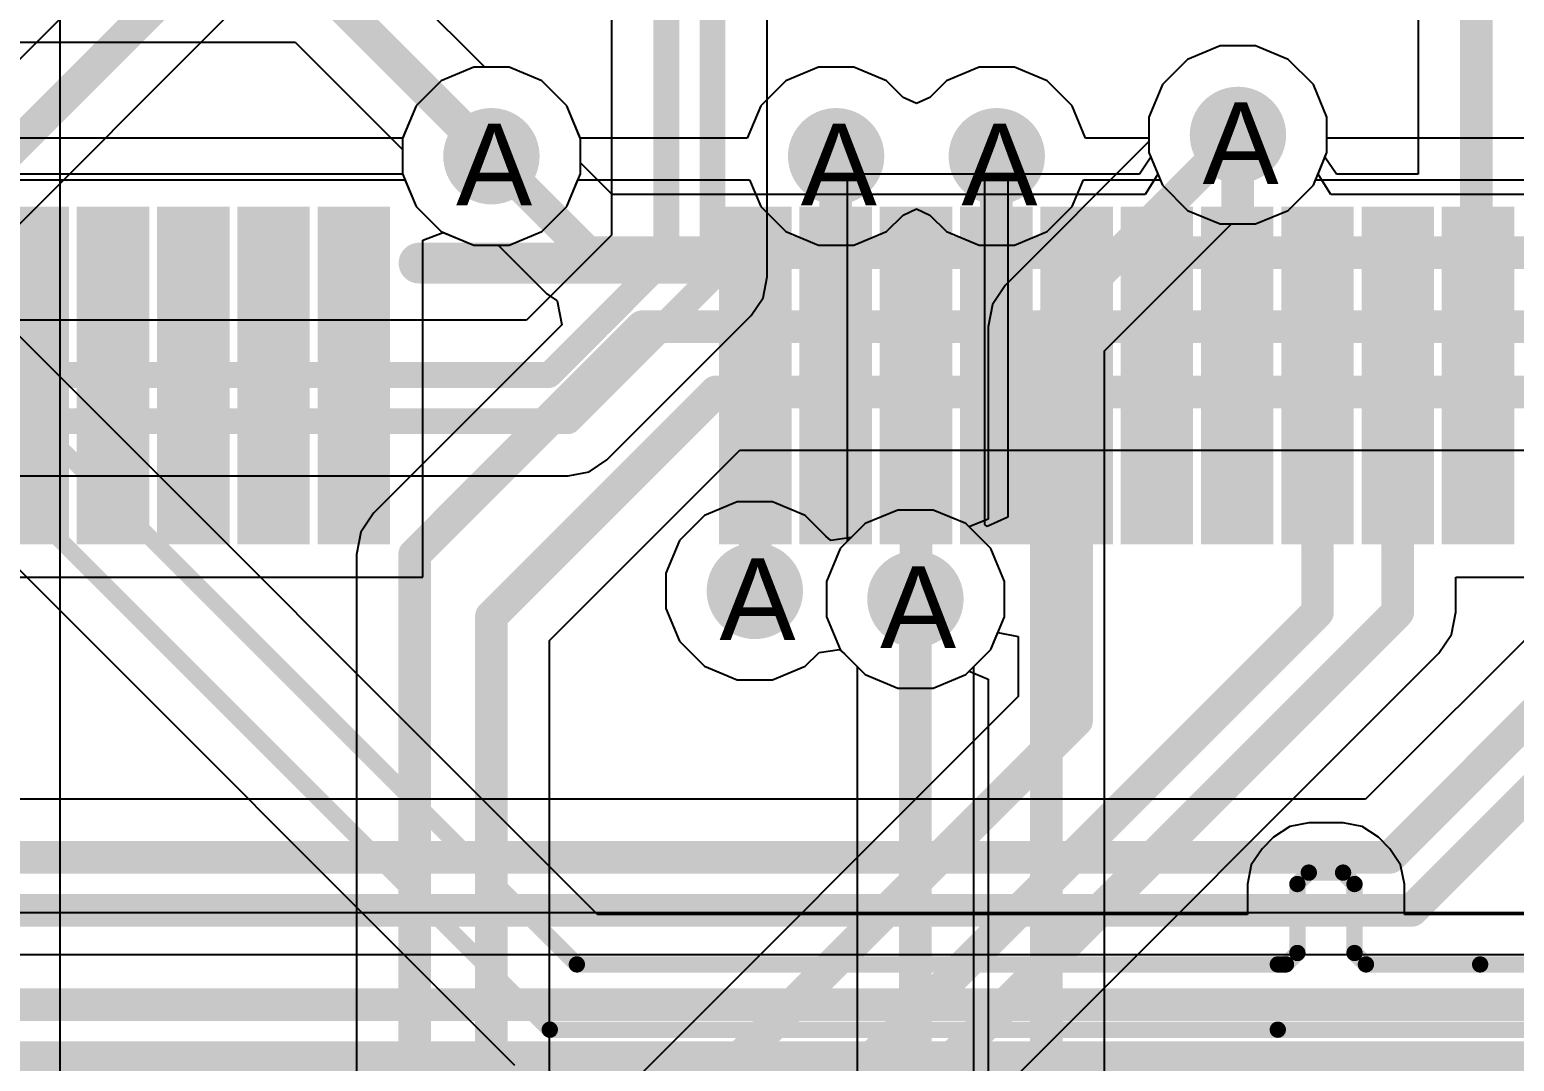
# Model space of a CAD drawing. Header units: inches. Extents: x 0 to 208, y 0 to 213.
# Drawn here: x 2.8648 to 3.2287, y 2.9589 to 3.2118 of the extents above; entities that cross this region are included whole.
import ezdxf

# ---------------------------------------------------------------- set-up
doc = ezdxf.new("R2010")
doc.units = ezdxf.units.IN
doc.header["$MEASUREMENT"] = 0
for name, color, linetype in [('Bottom Layer', 5, 'Continuous'), ('Drill Drawing', 1, 'Continuous'), ('L2_GND1', 16, 'Continuous'), ('L3_SIG1', 76, 'Continuous'), ('L4_PWR', 90, 'Continuous'), ('L5_GND2', 156, 'Continuous'), ('L6_SIG2', 130, 'Continuous'), ('L7_GND3', 216, 'Continuous'), ('Top Layer', 1, 'Continuous'), ('Top Overlay', 2, 'Continuous'), ('Top Paste', 8, 'Continuous'), ('Top Solder', 216, 'Continuous'), ('Via Holes', 16, 'Continuous')]:
    doc.layers.add(name, color=color, linetype=linetype)
doc.styles.add('Arial', font='', dxfattribs={"height": 0.2})
doc.styles.get('Arial').set_extended_font_data('Arial')

# ---------------------------------------------------------------- blocks, each defined once
blk = doc.blocks.new('AS0B826_S78B_7H_8')
at = {"layer": 'Top Layer'}
for points in [[(-0.05609, 1.03862), (-0.04231, 1.03862), (-0.04231, 0.95988), (-0.05609, 0.95988)], [(-0.03641, 1.03862), (-0.02263, 1.03862), (-0.02263, 0.95988), (-0.03641, 0.95988)], [(-0.01672, 1.03862), (-0.00294, 1.03862), (-0.00294, 0.95988), (-0.01672, 0.95988)], [(0.00296, 1.03862), (0.01674, 1.03862), (0.01674, 0.95988), (0.00296, 0.95988)], [(0.02264, 1.03862), (0.03642, 1.03862), (0.03642, 0.95988), (0.02264, 0.95988)], [(0.12107, 1.03862), (0.13485, 1.03862), (0.13485, 0.95988), (0.12107, 0.95988)], [(0.14075, 1.03862), (0.15453, 1.03862), (0.15453, 0.95988), (0.14075, 0.95988)], [(0.16044, 1.03862), (0.17422, 1.03862), (0.17422, 0.95988), (0.16044, 0.95988)], [(0.18013, 1.03862), (0.19391, 1.03862), (0.19391, 0.95988), (0.18013, 0.95988)], [(0.19981, 1.03862), (0.21359, 1.03862), (0.21359, 0.95988), (0.19981, 0.95988)], [(0.2195, 1.03862), (0.23328, 1.03862), (0.23328, 0.95988), (0.2195, 0.95988)], [(0.23918, 1.03862), (0.25296, 1.03862), (0.25296, 0.95988), (0.23918, 0.95988)], [(0.25887, 1.03862), (0.27265, 1.03862), (0.27265, 0.95988), (0.25887, 0.95988)], [(0.27855, 1.03862), (0.29233, 1.03862), (0.29233, 0.95988), (0.27855, 0.95988)], [(0.29823, 1.03862), (0.31201, 1.03862), (0.31201, 0.95988), (0.29823, 0.95988)]]:
    blk.add_hatch(color=1, dxfattribs=at).paths.add_polyline_path(points)
at = {"layer": 'Top Paste'}
for points in [[(-0.05609, 1.03862), (-0.04231, 1.03862), (-0.04231, 0.95988), (-0.05609, 0.95988)], [(-0.03641, 1.03862), (-0.02263, 1.03862), (-0.02263, 0.95988), (-0.03641, 0.95988)], [(-0.01672, 1.03862), (-0.00294, 1.03862), (-0.00294, 0.95988), (-0.01672, 0.95988)], [(0.00296, 1.03862), (0.01674, 1.03862), (0.01674, 0.95988), (0.00296, 0.95988)], [(0.02264, 1.03862), (0.03642, 1.03862), (0.03642, 0.95988), (0.02264, 0.95988)], [(0.12107, 1.03862), (0.13485, 1.03862), (0.13485, 0.95988), (0.12107, 0.95988)], [(0.14075, 1.03862), (0.15453, 1.03862), (0.15453, 0.95988), (0.14075, 0.95988)], [(0.16044, 1.03862), (0.17422, 1.03862), (0.17422, 0.95988), (0.16044, 0.95988)], [(0.18013, 1.03862), (0.19391, 1.03862), (0.19391, 0.95988), (0.18013, 0.95988)], [(0.19981, 1.03862), (0.21359, 1.03862), (0.21359, 0.95988), (0.19981, 0.95988)], [(0.2195, 1.03862), (0.23328, 1.03862), (0.23328, 0.95988), (0.2195, 0.95988)], [(0.23918, 1.03862), (0.25296, 1.03862), (0.25296, 0.95988), (0.23918, 0.95988)], [(0.25887, 1.03862), (0.27265, 1.03862), (0.27265, 0.95988), (0.25887, 0.95988)], [(0.27855, 1.03862), (0.29233, 1.03862), (0.29233, 0.95988), (0.27855, 0.95988)], [(0.29823, 1.03862), (0.31201, 1.03862), (0.31201, 0.95988), (0.29823, 0.95988)]]:
    blk.add_hatch(color=8, dxfattribs=at).paths.add_polyline_path(points)
at = {"layer": 'Top Solder'}
for points in [[(-0.05809, 1.04062), (-0.04031, 1.04062), (-0.04031, 0.95788), (-0.05809, 0.95788)], [(-0.03841, 1.04062), (-0.02063, 1.04062), (-0.02063, 0.95788), (-0.03841, 0.95788)], [(-0.01872, 1.04062), (-0.00094, 1.04062), (-0.00094, 0.95788), (-0.01872, 0.95788)], [(0.00096, 1.04062), (0.01874, 1.04062), (0.01874, 0.95788), (0.00096, 0.95788)], [(0.02064, 1.04062), (0.03842, 1.04062), (0.03842, 0.95788), (0.02064, 0.95788)], [(0.11907, 1.04062), (0.13685, 1.04062), (0.13685, 0.95788), (0.11907, 0.95788)], [(0.13875, 1.04062), (0.15653, 1.04062), (0.15653, 0.95788), (0.13875, 0.95788)], [(0.15844, 1.04062), (0.17622, 1.04062), (0.17622, 0.95788), (0.15844, 0.95788)], [(0.17813, 1.04062), (0.19591, 1.04062), (0.19591, 0.95788), (0.17813, 0.95788)], [(0.19781, 1.04062), (0.21559, 1.04062), (0.21559, 0.95788), (0.19781, 0.95788)], [(0.2175, 1.04062), (0.23528, 1.04062), (0.23528, 0.95788), (0.2175, 0.95788)], [(0.23718, 1.04062), (0.25496, 1.04062), (0.25496, 0.95788), (0.23718, 0.95788)], [(0.25687, 1.04062), (0.27465, 1.04062), (0.27465, 0.95788), (0.25687, 0.95788)], [(0.27655, 1.04062), (0.29433, 1.04062), (0.29433, 0.95788), (0.27655, 0.95788)], [(0.29623, 1.04062), (0.31401, 1.04062), (0.31401, 0.95788), (0.29623, 0.95788)]]:
    blk.add_hatch(color=216, dxfattribs=at).paths.add_polyline_path(points)
at = {"layer": 'Top Overlay'}
blk.add_lwpolyline([(0.04552, 1.02682, 0.01, 0.01, 0), (0.11196, 1.02682, 0.01, 0.01, 0)], format="xyseb", dxfattribs=at)
for points in [[(0.04302, 1.02682, 0.005, 0.005, 1), (0.04802, 1.02682, 0.005, 0.005, 1)], [(0.10946, 1.02682, 0.005, 0.005, 1), (0.11446, 1.02682, 0.005, 0.005, 1)]]:
    blk.add_lwpolyline(points, format="xyseb", close=True, dxfattribs=at)

msp = doc.modelspace()

# ---------------------------------------------------------------- hatches: boundary and pattern name
at = {"layer": 'Bottom Layer'}
h = msp.add_hatch(color=5, dxfattribs=at)
edge = h.paths.add_edge_path()
edge.add_arc((3.161, 3.186), 0.01181, 0, 360)
h = msp.add_hatch(color=5, dxfattribs=at)
edge = h.paths.add_edge_path()
edge.add_arc((2.978, 3.18078), 0.01181, 0, 360)
h = msp.add_hatch(color=5, dxfattribs=at)
edge = h.paths.add_edge_path()
edge.add_arc((3.0625, 3.18078), 0.01181, 0, 360)
h = msp.add_hatch(color=5, dxfattribs=at)
edge = h.paths.add_edge_path()
edge.add_arc((3.10188, 3.18078), 0.01181, 0, 360)
h = msp.add_hatch(color=5, dxfattribs=at)
edge = h.paths.add_edge_path()
edge.add_arc((3.04257, 3.07424), 0.01181, 0, 360)
h = msp.add_hatch(color=5, dxfattribs=at)
edge = h.paths.add_edge_path()
edge.add_arc((3.08194, 3.07224), 0.01181, 0, 360)
at = {"layer": 'L2_GND1'}
h = msp.add_hatch(color=16, dxfattribs=at)
edge = h.paths.add_edge_path()
edge.add_arc((3.161, 3.186), 0.01181, 0, 360)
h = msp.add_hatch(color=16, dxfattribs=at)
edge = h.paths.add_edge_path()
edge.add_arc((2.978, 3.18078), 0.01181, 0, 360)
h = msp.add_hatch(color=16, dxfattribs=at)
edge = h.paths.add_edge_path()
edge.add_arc((3.0625, 3.18078), 0.01181, 0, 360)
h = msp.add_hatch(color=16, dxfattribs=at)
edge = h.paths.add_edge_path()
edge.add_arc((3.10188, 3.18078), 0.01181, 0, 360)
h = msp.add_hatch(color=16, dxfattribs=at)
edge = h.paths.add_edge_path()
edge.add_arc((3.04257, 3.07424), 0.01181, 0, 360)
h = msp.add_hatch(color=16, dxfattribs=at)
edge = h.paths.add_edge_path()
edge.add_arc((3.08194, 3.07224), 0.01181, 0, 360)
at = {"layer": 'L3_SIG1'}
h = msp.add_hatch(color=76, dxfattribs=at)
edge = h.paths.add_edge_path()
edge.add_arc((3.161, 3.186), 0.01181, 0, 360)
h = msp.add_hatch(color=76, dxfattribs=at)
edge = h.paths.add_edge_path()
edge.add_arc((2.978, 3.18078), 0.01181, 0, 360)
h = msp.add_hatch(color=76, dxfattribs=at)
edge = h.paths.add_edge_path()
edge.add_arc((3.0625, 3.18078), 0.01181, 0, 360)
h = msp.add_hatch(color=76, dxfattribs=at)
edge = h.paths.add_edge_path()
edge.add_arc((3.10188, 3.18078), 0.01181, 0, 360)
h = msp.add_hatch(color=76, dxfattribs=at)
edge = h.paths.add_edge_path()
edge.add_arc((3.04257, 3.07424), 0.01181, 0, 360)
h = msp.add_hatch(color=76, dxfattribs=at)
edge = h.paths.add_edge_path()
edge.add_arc((3.08194, 3.07224), 0.01181, 0, 360)
at = {"layer": 'L4_PWR'}
h = msp.add_hatch(color=90, dxfattribs=at)
edge = h.paths.add_edge_path()
edge.add_arc((3.161, 3.186), 0.01181, 0, 360)
h = msp.add_hatch(color=90, dxfattribs=at)
edge = h.paths.add_edge_path()
edge.add_arc((2.978, 3.18078), 0.01181, 0, 360)
h = msp.add_hatch(color=90, dxfattribs=at)
edge = h.paths.add_edge_path()
edge.add_arc((3.0625, 3.18078), 0.01181, 0, 360)
h = msp.add_hatch(color=90, dxfattribs=at)
edge = h.paths.add_edge_path()
edge.add_arc((3.10188, 3.18078), 0.01181, 0, 360)
h = msp.add_hatch(color=90, dxfattribs=at)
edge = h.paths.add_edge_path()
edge.add_arc((3.04257, 3.07424), 0.01181, 0, 360)
h = msp.add_hatch(color=90, dxfattribs=at)
edge = h.paths.add_edge_path()
edge.add_arc((3.08194, 3.07224), 0.01181, 0, 360)
at = {"layer": 'L5_GND2'}
h = msp.add_hatch(color=156, dxfattribs=at)
edge = h.paths.add_edge_path()
edge.add_arc((3.161, 3.186), 0.01181, 0, 360)
h = msp.add_hatch(color=156, dxfattribs=at)
edge = h.paths.add_edge_path()
edge.add_arc((2.978, 3.18078), 0.01181, 0, 360)
h = msp.add_hatch(color=156, dxfattribs=at)
edge = h.paths.add_edge_path()
edge.add_arc((3.0625, 3.18078), 0.01181, 0, 360)
h = msp.add_hatch(color=156, dxfattribs=at)
edge = h.paths.add_edge_path()
edge.add_arc((3.10188, 3.18078), 0.01181, 0, 360)
h = msp.add_hatch(color=156, dxfattribs=at)
edge = h.paths.add_edge_path()
edge.add_arc((3.04257, 3.07424), 0.01181, 0, 360)
h = msp.add_hatch(color=156, dxfattribs=at)
edge = h.paths.add_edge_path()
edge.add_arc((3.08194, 3.07224), 0.01181, 0, 360)
at = {"layer": 'L6_SIG2'}
h = msp.add_hatch(color=130, dxfattribs=at)
edge = h.paths.add_edge_path()
edge.add_arc((3.161, 3.186), 0.01181, 0, 360)
h = msp.add_hatch(color=130, dxfattribs=at)
edge = h.paths.add_edge_path()
edge.add_arc((2.978, 3.18078), 0.01181, 0, 360)
h = msp.add_hatch(color=130, dxfattribs=at)
edge = h.paths.add_edge_path()
edge.add_arc((3.0625, 3.18078), 0.01181, 0, 360)
h = msp.add_hatch(color=130, dxfattribs=at)
edge = h.paths.add_edge_path()
edge.add_arc((3.10188, 3.18078), 0.01181, 0, 360)
h = msp.add_hatch(color=130, dxfattribs=at)
edge = h.paths.add_edge_path()
edge.add_arc((3.04257, 3.07424), 0.01181, 0, 360)
h = msp.add_hatch(color=130, dxfattribs=at)
edge = h.paths.add_edge_path()
edge.add_arc((3.08194, 3.07224), 0.01181, 0, 360)
at = {"layer": 'L7_GND3'}
h = msp.add_hatch(color=216, dxfattribs=at)
edge = h.paths.add_edge_path()
edge.add_arc((3.161, 3.186), 0.01181, 0, 360)
h = msp.add_hatch(color=216, dxfattribs=at)
edge = h.paths.add_edge_path()
edge.add_arc((2.978, 3.18078), 0.01181, 0, 360)
h = msp.add_hatch(color=216, dxfattribs=at)
edge = h.paths.add_edge_path()
edge.add_arc((3.0625, 3.18078), 0.01181, 0, 360)
h = msp.add_hatch(color=216, dxfattribs=at)
edge = h.paths.add_edge_path()
edge.add_arc((3.10188, 3.18078), 0.01181, 0, 360)
h = msp.add_hatch(color=216, dxfattribs=at)
edge = h.paths.add_edge_path()
edge.add_arc((3.04257, 3.07424), 0.01181, 0, 360)
h = msp.add_hatch(color=216, dxfattribs=at)
edge = h.paths.add_edge_path()
edge.add_arc((3.08194, 3.07224), 0.01181, 0, 360)
at = {"layer": 'Top Layer'}
h = msp.add_hatch(color=1, dxfattribs=at)
edge = h.paths.add_edge_path()
edge.add_arc((3.161, 3.186), 0.01181, 0, 360)
h = msp.add_hatch(color=1, dxfattribs=at)
edge = h.paths.add_edge_path()
edge.add_arc((2.978, 3.18078), 0.01181, 0, 360)
h = msp.add_hatch(color=1, dxfattribs=at)
edge = h.paths.add_edge_path()
edge.add_arc((3.0625, 3.18078), 0.01181, 0, 360)
h = msp.add_hatch(color=1, dxfattribs=at)
edge = h.paths.add_edge_path()
edge.add_arc((3.10188, 3.18078), 0.01181, 0, 360)
h = msp.add_hatch(color=1, dxfattribs=at)
edge = h.paths.add_edge_path()
edge.add_arc((3.04257, 3.07424), 0.01181, 0, 360)
h = msp.add_hatch(color=1, dxfattribs=at)
edge = h.paths.add_edge_path()
edge.add_arc((3.08194, 3.07224), 0.01181, 0, 360)
at = {"layer": 'Via Holes'}
h = msp.add_hatch(color=7, dxfattribs=at)
edge = h.paths.add_edge_path()
edge.add_arc((3.161, 3.186), 0.00591, 0, 360)
h = msp.add_hatch(color=7, dxfattribs=at)
edge = h.paths.add_edge_path()
edge.add_arc((2.978, 3.18078), 0.00591, 0, 360)
h = msp.add_hatch(color=7, dxfattribs=at)
edge = h.paths.add_edge_path()
edge.add_arc((3.0625, 3.18078), 0.00591, 0, 360)
h = msp.add_hatch(color=7, dxfattribs=at)
edge = h.paths.add_edge_path()
edge.add_arc((3.10188, 3.18078), 0.00591, 0, 360)
h = msp.add_hatch(color=7, dxfattribs=at)
edge = h.paths.add_edge_path()
edge.add_arc((3.04257, 3.07424), 0.00591, 0, 360)
h = msp.add_hatch(color=7, dxfattribs=at)
edge = h.paths.add_edge_path()
edge.add_arc((3.08194, 3.07224), 0.00591, 0, 360)

# ---------------------------------------------------------------- linework, layer by layer
at = {"layer": 'Bottom Layer'}
for p, q in [((3.04562, 3.15119), (3.04562, 3.4601)), ((3.00744, 3.42137), (3.00744, 3.16145)), ((2.97638, 3.20259), (2.94587, 3.23309)), ((2.69257, 3.20873), (2.92986, 3.20873)), ((2.92986, 3.20873), (2.95619, 3.1824)), ((3.15666, 3.20781), (3.14865, 3.20449)), ((3.16534, 3.20781), (3.15666, 3.20781)), ((3.17335, 3.20449), (3.16534, 3.20781)), ((3.14865, 3.20449), (3.14251, 3.19835)), ((3.17949, 3.19835), (3.17335, 3.20449)), ((2.98234, 3.20259), (2.97638, 3.20259)), ((2.99035, 3.19927), (2.98234, 3.20259)), ((2.99649, 3.19313), (2.99035, 3.19927)), ((3.14251, 3.19835), (3.13919, 3.19034)), ((3.18281, 3.19034), (3.17949, 3.19835)), ((2.99981, 3.18511), (2.99649, 3.19313)), ((3.13919, 3.19034), (3.13919, 3.18166)), ((3.18281, 3.18166), (3.18281, 3.19034)), ((2.99981, 3.17644), (2.99981, 3.18511)), ((2.95619, 3.1824), (2.95619, 3.17644)), ((3.13919, 3.18166), (3.14251, 3.17365)), ((3.17949, 3.17365), (3.18281, 3.18166)), ((2.95619, 3.17644), (2.95951, 3.16842)), ((2.99649, 3.16842), (2.99981, 3.17644)), ((3.14251, 3.17365), (3.14865, 3.16751)), ((3.17335, 3.16751), (3.17949, 3.17365)), ((2.95951, 3.16842), (2.96565, 3.16229)), ((2.99035, 3.16229), (2.99649, 3.16842)), ((3.14865, 3.16751), (3.15666, 3.16419)), ((3.16534, 3.16419), (3.17335, 3.16751)), ((3.33625, 3.16715), (3.19229, 3.0232)), ((3.15666, 3.16419), (3.16534, 3.16419)), ((2.96565, 3.16229), (2.97366, 3.15897)), ((2.98234, 3.15897), (2.99035, 3.16229)), ((3.00744, 3.16145), (2.99501, 3.14902)), ((2.97366, 3.15897), (2.98234, 3.15897)), ((2.99501, 3.14901), (2.98658, 3.14058)), ((2.99501, 3.14902), (2.99501, 3.14901)), ((3.04459, 3.14606), (3.04562, 3.15119)), ((3.04562, 3.15119), (3.04562, 3.15119)), ((3.04169, 3.1417), (3.04459, 3.14606)), ((3.03769, 3.1377), (3.04168, 3.1417)), ((3.04168, 3.1417), (3.04169, 3.1417)), ((2.98658, 3.14058), (2.67906, 3.14058)), ((3.00632, 3.10634), (3.03769, 3.1377)), ((3.00197, 3.10343), (3.00632, 3.10634)), ((2.68931, 3.10241), (2.99683, 3.10241)), ((2.99683, 3.10241), (3.00197, 3.10343)), ((2.99683, 3.10241), (2.99683, 3.10241)), ((3.07761, 3.09405), (3.06959, 3.09073)), ((3.08628, 3.09405), (3.07761, 3.09405)), ((3.0943, 3.09073), (3.08628, 3.09405)), ((3.06959, 3.09073), (3.06345, 3.08459)), ((3.10043, 3.08459), (3.0943, 3.09073)), ((3.06345, 3.08459), (3.06013, 3.07658)), ((3.10375, 3.07658), (3.10043, 3.08459)), ((3.06013, 3.07658), (3.06013, 3.0679)), ((3.10375, 3.0679), (3.10375, 3.07658)), ((3.06013, 3.0679), (3.06345, 3.05988)), ((3.10043, 3.05988), (3.10375, 3.0679)), ((3.06345, 3.05988), (3.06959, 3.05375)), ((3.0943, 3.05375), (3.10043, 3.05988)), ((3.06959, 3.05375), (3.07761, 3.05043)), ((3.08628, 3.05043), (3.0943, 3.05375)), ((3.07761, 3.05043), (3.08628, 3.05043)), ((3.19229, 3.0232), (2.48194, 3.0232))]:
    msp.add_line(p, q, dxfattribs=at)
for points in [[(3.02086, 3.15589, 0.00633, 0.00633, 0), (3.02086, 3.46985, 0.00633, 0.00633, 0)], [(3.03219, 3.15119, 0.00633, 0.00633, 0), (3.03219, 3.46956, 0.00633, 0.00633, 0)], [(3.19821, 3.00893, 0.008, 0.008, 0), (3.6139, 3.42462, 0.008, 0.008, 0)], [(3.20359, 2.99593, 0.008, 0.008, 0), (3.60948, 3.40181, 0.008, 0.008, 0)], [(2.93578, 3.223, 0.008, 0.008, 0), (2.978, 3.18078, 0.008, 0.008, 0)], [(3.0045, 3.13952, 0.00633, 0.00633, 0), (3.02086, 3.15589, 0.00633, 0.00633, 0)], [(2.99214, 3.12716, 0.00633, 0.00633, 0), (3.01686, 3.15189, 0.00633, 0.00633, 0)], [(3.02819, 3.14719, 0.00633, 0.00633, 0), (3.03219, 3.15119, 0.00633, 0.00633, 0)], [(3.01251, 3.13151, 0.00633, 0.00633, 0), (3.02819, 3.14719, 0.00633, 0.00633, 0)], [(2.99683, 3.11583, 0.00633, 0.00633, 0), (3.01251, 3.13151, 0.00633, 0.00633, 0)], [(2.67906, 3.12716, 0.00633, 0.00633, 0), (2.99214, 3.12716, 0.00633, 0.00633, 0)], [(2.68375, 3.11583, 0.00633, 0.00633, 0), (2.99683, 3.11583, 0.00633, 0.00633, 0)], [(2.47603, 3.00893, 0.008, 0.008, 0), (3.19821, 3.00893, 0.008, 0.008, 0)], [(2.31331, 2.99593, 0.008, 0.008, 0), (3.20359, 2.99593, 0.008, 0.008, 0)], [(2.41933, 2.97281, 0.008, 0.008, 0), (3.86436, 2.97281, 0.008, 0.008, 0)], [(2.58381, 2.95981, 0.008, 0.008, 0), (3.89081, 2.95981, 0.008, 0.008, 0)]]:
    msp.add_lwpolyline(points, format="xyseb", dxfattribs=at)
for points in [[(2.976, 3.18078, 0.004, 0.004, 1), (2.98, 3.18078, 0.004, 0.004, 1)], [(3.01928, 3.15589, 0.00316, 0.00316, 1), (3.02245, 3.15589, 0.00316, 0.00316, 1)], [(3.01928, 3.15589, 0.00316, 0.00316, 1), (3.02245, 3.15589, 0.00316, 0.00316, 1)], [(3.01528, 3.15189, 0.00316, 0.00316, 1), (3.01845, 3.15189, 0.00316, 0.00316, 1)], [(3.03061, 3.15119, 0.00316, 0.00316, 1), (3.03378, 3.15119, 0.00316, 0.00316, 1)], [(3.03061, 3.15119, 0.00316, 0.00316, 1), (3.03378, 3.15119, 0.00316, 0.00316, 1)], [(3.02661, 3.14719, 0.00316, 0.00316, 1), (3.02978, 3.14719, 0.00316, 0.00316, 1)], [(3.02661, 3.14719, 0.00316, 0.00316, 1), (3.02978, 3.14719, 0.00316, 0.00316, 1)], [(3.00292, 3.13952, 0.00316, 0.00316, 1), (3.00608, 3.13952, 0.00316, 0.00316, 1)], [(3.01093, 3.13151, 0.00316, 0.00316, 1), (3.01409, 3.13151, 0.00316, 0.00316, 1)], [(3.01093, 3.13151, 0.00316, 0.00316, 1), (3.01409, 3.13151, 0.00316, 0.00316, 1)], [(2.99055, 3.12716, 0.00316, 0.00316, 1), (2.99372, 3.12716, 0.00316, 0.00316, 1)], [(2.99055, 3.12716, 0.00316, 0.00316, 1), (2.99372, 3.12716, 0.00316, 0.00316, 1)], [(2.99525, 3.11583, 0.00316, 0.00316, 1), (2.99841, 3.11583, 0.00316, 0.00316, 1)], [(2.99525, 3.11583, 0.00316, 0.00316, 1), (2.99841, 3.11583, 0.00316, 0.00316, 1)], [(3.19621, 3.00893, 0.004, 0.004, 1), (3.20021, 3.00893, 0.004, 0.004, 1)], [(3.19621, 3.00893, 0.004, 0.004, 1), (3.20021, 3.00893, 0.004, 0.004, 1)], [(3.20159, 2.99593, 0.004, 0.004, 1), (3.20559, 2.99593, 0.004, 0.004, 1)], [(3.20159, 2.99593, 0.004, 0.004, 1), (3.20559, 2.99593, 0.004, 0.004, 1)]]:
    msp.add_lwpolyline(points, format="xyseb", close=True, dxfattribs=at)
at = {"layer": 'L2_GND1'}
for p, q in [((3.15666, 3.20781), (3.14865, 3.20449)), ((3.16534, 3.20781), (3.15666, 3.20781)), ((3.17335, 3.20449), (3.16534, 3.20781)), ((3.14865, 3.20449), (3.14251, 3.19835)), ((3.17949, 3.19835), (3.17335, 3.20449)), ((2.96565, 3.19927), (2.95951, 3.19313)), ((2.97366, 3.20259), (2.96565, 3.19927)), ((2.98234, 3.20259), (2.97366, 3.20259)), ((2.99035, 3.19927), (2.98234, 3.20259)), ((2.99649, 3.19313), (2.99035, 3.19927)), ((3.14251, 3.19835), (3.13919, 3.19034)), ((3.18281, 3.19034), (3.17949, 3.19835)), ((2.95951, 3.19313), (2.95619, 3.18511)), ((2.99981, 3.18511), (2.99649, 3.19313)), ((3.13919, 3.19034), (3.13919, 3.18166)), ((3.18281, 3.18166), (3.18281, 3.19034)), ((2.95619, 3.18511), (2.95619, 3.17644)), ((2.99981, 3.17644), (2.99981, 3.18511)), ((3.13919, 3.18166), (3.14251, 3.17365)), ((3.17949, 3.17365), (3.18281, 3.18166)), ((2.95619, 3.17644), (2.95951, 3.16842)), ((2.99649, 3.16842), (2.99981, 3.17644)), ((3.14251, 3.17365), (3.14865, 3.16751)), ((3.17335, 3.16751), (3.17949, 3.17365)), ((2.95951, 3.16842), (2.96565, 3.16229)), ((2.99035, 3.16229), (2.99649, 3.16842)), ((3.14865, 3.16751), (3.15666, 3.16419)), ((3.16534, 3.16419), (3.17335, 3.16751)), ((3.15666, 3.16419), (3.16534, 3.16419)), ((2.96565, 3.16229), (2.97366, 3.15897)), ((2.98234, 3.15897), (2.99035, 3.16229)), ((2.97366, 3.15897), (2.98234, 3.15897)), ((3.07761, 3.09405), (3.06959, 3.09073)), ((3.08628, 3.09405), (3.07761, 3.09405)), ((3.0943, 3.09073), (3.08628, 3.09405)), ((3.06959, 3.09073), (3.06345, 3.08459)), ((3.10043, 3.08459), (3.0943, 3.09073)), ((3.06345, 3.08459), (3.06013, 3.07658)), ((3.10375, 3.07658), (3.10043, 3.08459)), ((3.06013, 3.07658), (3.06013, 3.0679)), ((3.10375, 3.0679), (3.10375, 3.07658)), ((3.06013, 3.0679), (3.06345, 3.05988)), ((3.10043, 3.05988), (3.10375, 3.0679)), ((3.06345, 3.05988), (3.06959, 3.05375)), ((3.0943, 3.05375), (3.10043, 3.05988)), ((3.06959, 3.05375), (3.07761, 3.05043)), ((3.08628, 3.05043), (3.0943, 3.05375)), ((3.07761, 3.05043), (3.08628, 3.05043))]:
    msp.add_line(p, q, dxfattribs=at)
at = {"layer": 'L3_SIG1'}
for p, q in [((2.87227, 2.92081), (2.87227, 3.47764)), ((3.15666, 3.20781), (3.14865, 3.20449)), ((3.16534, 3.20781), (3.15666, 3.20781)), ((3.17335, 3.20449), (3.16534, 3.20781)), ((3.14865, 3.20449), (3.14251, 3.19835)), ((3.17949, 3.19835), (3.17335, 3.20449)), ((2.96565, 3.19927), (2.95951, 3.19313)), ((2.97366, 3.20259), (2.96565, 3.19927)), ((2.98234, 3.20259), (2.97366, 3.20259)), ((2.99035, 3.19927), (2.98234, 3.20259)), ((2.99649, 3.19313), (2.99035, 3.19927)), ((3.14251, 3.19835), (3.13919, 3.19034)), ((3.18281, 3.19034), (3.17949, 3.19835)), ((2.95951, 3.19313), (2.95619, 3.18511)), ((2.99981, 3.18511), (2.99649, 3.19313)), ((3.13919, 3.19034), (3.13919, 3.18166)), ((3.18281, 3.18166), (3.18281, 3.19034)), ((2.95619, 3.18511), (2.95619, 3.17644)), ((2.99981, 3.17644), (2.99981, 3.18511)), ((3.13919, 3.18166), (3.14251, 3.17365)), ((3.17949, 3.17365), (3.18281, 3.18166)), ((2.95619, 3.17644), (2.95951, 3.16842)), ((2.99649, 3.16842), (2.99981, 3.17644)), ((3.14251, 3.17365), (3.14865, 3.16751)), ((3.17335, 3.16751), (3.17949, 3.17365)), ((2.95951, 3.16842), (2.96565, 3.16229)), ((2.99035, 3.16229), (2.99649, 3.16842)), ((3.14865, 3.16751), (3.15666, 3.16419)), ((3.16534, 3.16419), (3.17335, 3.16751)), ((3.15666, 3.16419), (3.16534, 3.16419)), ((2.96565, 3.16229), (2.97366, 3.15897)), ((2.98234, 3.15897), (2.99035, 3.16229)), ((2.97366, 3.15897), (2.98234, 3.15897)), ((3.07761, 3.09405), (3.06959, 3.09073)), ((3.08628, 3.09405), (3.07761, 3.09405)), ((3.0943, 3.09073), (3.08628, 3.09405)), ((3.06959, 3.09073), (3.06345, 3.08459)), ((3.10043, 3.08459), (3.0943, 3.09073)), ((3.06345, 3.08459), (3.06013, 3.07658)), ((3.10375, 3.07658), (3.10043, 3.08459)), ((3.06013, 3.07658), (3.06013, 3.0679)), ((3.10375, 3.0679), (3.10375, 3.07658)), ((3.06013, 3.0679), (3.06345, 3.05988)), ((3.10043, 3.05988), (3.10375, 3.0679)), ((3.06345, 3.05988), (3.06959, 3.05375)), ((3.0943, 3.05375), (3.10043, 3.05988)), ((3.06959, 3.05375), (3.07761, 3.05043)), ((3.08628, 3.05043), (3.0943, 3.05375)), ((3.07761, 3.05043), (3.08628, 3.05043))]:
    msp.add_line(p, q, dxfattribs=at)
at = {"layer": 'L4_PWR'}
for p, q in [((3.15666, 3.20781), (3.14865, 3.20449)), ((3.16534, 3.20781), (3.15666, 3.20781)), ((3.17335, 3.20449), (3.16534, 3.20781)), ((3.14865, 3.20449), (3.14251, 3.19835)), ((3.17949, 3.19835), (3.17335, 3.20449)), ((2.96565, 3.19927), (2.95951, 3.19313)), ((2.97366, 3.20259), (2.96565, 3.19927)), ((2.98234, 3.20259), (2.97366, 3.20259)), ((2.99035, 3.19927), (2.98234, 3.20259)), ((2.99649, 3.19313), (2.99035, 3.19927)), ((3.05014, 3.19927), (3.04401, 3.19313)), ((3.05816, 3.20259), (3.05014, 3.19927)), ((3.06684, 3.20259), (3.05816, 3.20259)), ((3.07485, 3.19927), (3.06684, 3.20259)), ((3.07892, 3.1952), (3.07485, 3.19927)), ((3.08952, 3.19927), (3.08546, 3.1952)), ((3.09754, 3.20259), (3.08952, 3.19927)), ((3.10622, 3.20259), (3.09754, 3.20259)), ((3.11423, 3.19927), (3.10622, 3.20259)), ((3.12037, 3.19313), (3.11423, 3.19927)), ((3.14251, 3.19835), (3.13919, 3.19034)), ((3.18281, 3.19034), (3.17949, 3.19835)), ((2.95951, 3.19313), (2.95622, 3.1852)), ((2.99978, 3.1852), (2.99649, 3.19313)), ((3.04401, 3.19313), (3.04072, 3.1852)), ((3.08219, 3.19369), (3.07892, 3.1952)), ((3.08546, 3.1952), (3.08219, 3.19369)), ((3.12366, 3.1852), (3.12037, 3.19313)), ((3.13919, 3.19034), (3.13919, 3.1852)), ((3.18281, 3.1852), (3.18281, 3.19034)), ((2.95622, 3.1852), (2.84006, 3.1852)), ((3.04072, 3.1852), (2.99978, 3.1852)), ((3.13919, 3.1852), (3.12366, 3.1852)), ((3.27034, 3.1852), (3.18281, 3.1852)), ((2.82467, 3.175), (2.95678, 3.175)), ((2.95678, 3.175), (2.95951, 3.16842)), ((2.99649, 3.16842), (2.99922, 3.175)), ((2.99922, 3.175), (3.04128, 3.175)), ((3.04128, 3.175), (3.04401, 3.16842)), ((3.12037, 3.16842), (3.1231, 3.175)), ((3.1231, 3.175), (3.14195, 3.175)), ((3.14195, 3.175), (3.14251, 3.17365)), ((3.14251, 3.17365), (3.14865, 3.16751)), ((3.17335, 3.16751), (3.17949, 3.17365)), ((3.17949, 3.17365), (3.18005, 3.175)), ((3.18005, 3.175), (3.27829, 3.175)), ((2.95951, 3.16842), (2.96565, 3.16229)), ((2.99035, 3.16229), (2.99649, 3.16842)), ((3.04401, 3.16842), (3.05014, 3.16229)), ((3.07485, 3.16229), (3.07892, 3.16635)), ((3.07892, 3.16635), (3.08219, 3.16787)), ((3.08219, 3.16787), (3.08546, 3.16635)), ((3.08546, 3.16635), (3.08952, 3.16229)), ((3.11423, 3.16229), (3.12037, 3.16842)), ((3.14865, 3.16751), (3.15666, 3.16419)), ((3.16534, 3.16419), (3.17335, 3.16751)), ((3.15666, 3.16419), (3.16534, 3.16419)), ((2.96565, 3.16229), (2.97366, 3.15897)), ((2.98234, 3.15897), (2.99035, 3.16229)), ((3.05014, 3.16229), (3.05816, 3.15897)), ((3.06684, 3.15897), (3.07485, 3.16229)), ((3.08952, 3.16229), (3.09754, 3.15897)), ((3.10622, 3.15897), (3.11423, 3.16229)), ((2.97366, 3.15897), (2.98234, 3.15897)), ((3.05816, 3.15897), (3.06684, 3.15897)), ((3.09754, 3.15897), (3.10622, 3.15897)), ((3.03824, 3.09605), (3.03022, 3.09273)), ((3.04691, 3.09605), (3.03824, 3.09605)), ((3.05493, 3.09273), (3.04691, 3.09605)), ((3.07761, 3.09405), (3.06959, 3.09073)), ((3.08628, 3.09405), (3.07761, 3.09405)), ((3.0943, 3.09073), (3.08628, 3.09405)), ((3.03022, 3.09273), (3.02408, 3.08659)), ((3.05999, 3.08766), (3.05493, 3.09273)), ((3.06959, 3.09073), (3.06618, 3.08732)), ((3.10043, 3.08459), (3.0943, 3.09073)), ((3.02408, 3.08659), (3.02076, 3.07858)), ((3.06118, 3.08661), (3.05999, 3.08766)), ((3.06618, 3.08732), (3.06118, 3.08661)), ((3.10375, 3.07658), (3.10043, 3.08459)), ((3.02076, 3.07858), (3.02076, 3.0699)), ((3.10375, 3.0679), (3.10375, 3.07658)), ((3.02076, 3.0699), (3.02408, 3.06188)), ((3.10043, 3.05988), (3.10375, 3.0679)), ((3.02408, 3.06188), (3.03022, 3.05575)), ((3.05493, 3.05575), (3.05834, 3.05916)), ((3.05834, 3.05916), (3.06334, 3.05987)), ((3.06334, 3.05987), (3.06453, 3.05881)), ((3.06453, 3.05881), (3.06959, 3.05375)), ((3.0943, 3.05375), (3.10043, 3.05988)), ((3.03022, 3.05575), (3.03824, 3.05243)), ((3.04691, 3.05243), (3.05493, 3.05575)), ((3.06959, 3.05375), (3.07761, 3.05043)), ((3.08628, 3.05043), (3.0943, 3.05375)), ((3.03824, 3.05243), (3.04691, 3.05243)), ((3.07761, 3.05043), (3.08628, 3.05043)), ((3.23236, 2.99535), (2.33513, 2.99535)), ((2.33513, 2.98515), (3.23236, 2.98515))]:
    msp.add_line(p, q, dxfattribs=at)
at = {"layer": 'L5_GND2'}
for p, q in [((3.15666, 3.20781), (3.14865, 3.20449)), ((3.16534, 3.20781), (3.15666, 3.20781)), ((3.17335, 3.20449), (3.16534, 3.20781)), ((3.14865, 3.20449), (3.14251, 3.19835)), ((3.17949, 3.19835), (3.17335, 3.20449)), ((2.96565, 3.19927), (2.95951, 3.19313)), ((2.97366, 3.20259), (2.96565, 3.19927)), ((2.98234, 3.20259), (2.97366, 3.20259)), ((2.99035, 3.19927), (2.98234, 3.20259)), ((2.99649, 3.19313), (2.99035, 3.19927)), ((3.14251, 3.19835), (3.13919, 3.19034)), ((3.18281, 3.19034), (3.17949, 3.19835)), ((2.95951, 3.19313), (2.95619, 3.18511)), ((2.99981, 3.18511), (2.99649, 3.19313)), ((3.13919, 3.19034), (3.13919, 3.18438)), ((3.18281, 3.18166), (3.18281, 3.19034)), ((2.95619, 3.18511), (2.95619, 3.17644)), ((2.99981, 3.17644), (2.99981, 3.18511)), ((3.13919, 3.18438), (3.10391, 3.14909)), ((3.17949, 3.17365), (3.18281, 3.18166)), ((2.95619, 3.17644), (2.95951, 3.16842)), ((2.99649, 3.16842), (2.99981, 3.17644)), ((3.17335, 3.16751), (3.17949, 3.17365)), ((2.95951, 3.16842), (2.96565, 3.16229)), ((2.99035, 3.16229), (2.99649, 3.16842)), ((3.16534, 3.16419), (3.17335, 3.16751)), ((3.12827, 3.13309), (3.15938, 3.16419)), ((3.15938, 3.16419), (3.16534, 3.16419)), ((2.96565, 3.16229), (2.97366, 3.15897)), ((2.98234, 3.15897), (2.99035, 3.16229)), ((2.97366, 3.15897), (2.98234, 3.15897)), ((3.10391, 3.14909), (3.10081, 3.14446)), ((3.10081, 3.14446), (3.09973, 3.139)), ((3.09973, 3.139), (3.09973, 3.139)), ((3.09973, 3.139), (3.09973, 3.09183)), ((3.12827, 2.77804), (3.12827, 3.13309)), ((3.07761, 3.09405), (3.06959, 3.09073)), ((3.08628, 3.09405), (3.07761, 3.09405)), ((3.0943, 3.09073), (3.08628, 3.09405)), ((3.06959, 3.09073), (3.06345, 3.08459)), ((3.09511, 3.08992), (3.0943, 3.09073)), ((3.09973, 3.09183), (3.09511, 3.08992)), ((3.06345, 3.08459), (3.06013, 3.07658)), ((3.06013, 3.07658), (3.06013, 3.0679)), ((3.06013, 3.0679), (3.06345, 3.05988)), ((3.06345, 3.05988), (3.06959, 3.05375)), ((3.06959, 3.05375), (3.07761, 3.05043)), ((3.08628, 3.05043), (3.0943, 3.05375)), ((3.0943, 3.05375), (3.09511, 3.05456)), ((3.09511, 3.05456), (3.09973, 3.05264)), ((3.07761, 3.05043), (3.08628, 3.05043)), ((3.09973, 3.05264), (3.09973, 2.619))]:
    msp.add_line(p, q, dxfattribs=at)
for points in [[(3.114, 3.139, 0.008, 0.008, 0), (3.161, 3.186, 0.008, 0.008, 0)], [(3.114, 2.619, 0.008, 0.008, 0), (3.114, 3.139, 0.008, 0.008, 0)]]:
    msp.add_lwpolyline(points, format="xyseb", dxfattribs=at)
for points in [[(3.159, 3.186, 0.004, 0.004, 1), (3.163, 3.186, 0.004, 0.004, 1)], [(3.112, 3.139, 0.004, 0.004, 1), (3.116, 3.139, 0.004, 0.004, 1)], [(3.112, 3.139, 0.004, 0.004, 1), (3.116, 3.139, 0.004, 0.004, 1)]]:
    msp.add_lwpolyline(points, format="xyseb", close=True, dxfattribs=at)
at = {"layer": 'L6_SIG2'}
for p, q in [((2.89766, 3.23985), (2.69847, 3.04065)), ((2.60098, 2.90279), (2.91366, 3.21548)), ((3.15666, 3.20781), (3.14865, 3.20449)), ((3.16534, 3.20781), (3.15666, 3.20781)), ((3.17335, 3.20449), (3.16534, 3.20781)), ((3.14865, 3.20449), (3.14251, 3.19835)), ((3.17949, 3.19835), (3.17335, 3.20449)), ((2.96565, 3.19927), (2.95951, 3.19313)), ((2.97366, 3.20259), (2.96565, 3.19927)), ((2.98234, 3.20259), (2.97366, 3.20259)), ((2.99035, 3.19927), (2.98234, 3.20259)), ((2.99649, 3.19313), (2.99035, 3.19927)), ((3.14251, 3.19835), (3.13919, 3.19034)), ((3.18281, 3.19034), (3.17949, 3.19835)), ((2.95951, 3.19313), (2.95619, 3.18511)), ((2.99981, 3.18511), (2.99649, 3.19313)), ((3.13919, 3.19034), (3.13919, 3.18166)), ((3.18281, 3.18166), (3.18281, 3.19034)), ((2.95619, 3.18511), (2.95619, 3.17644)), ((2.99981, 3.17915), (2.99981, 3.18511)), ((3.13919, 3.18166), (3.14137, 3.1764)), ((3.18063, 3.1764), (3.18281, 3.18166)), ((3.00757, 3.1714), (2.99981, 3.17915)), ((2.95619, 3.17644), (2.95951, 3.16842)), ((3.14137, 3.1764), (3.13823, 3.1714)), ((3.18377, 3.1714), (3.18063, 3.1764)), ((3.13823, 3.1714), (3.00757, 3.1714)), ((3.27482, 3.1714), (3.18377, 3.1714)), ((2.95951, 3.16842), (2.96565, 3.16229)), ((2.96565, 3.16229), (2.97366, 3.15897)), ((2.97366, 3.15897), (2.97962, 3.15897)), ((2.97962, 3.15897), (2.99156, 3.14703)), ((2.99156, 3.14703), (2.99156, 3.14703)), ((2.99156, 3.14703), (2.99408, 3.14534)), ((2.99408, 3.14534), (2.99523, 3.13942)), ((2.99523, 3.13942), (2.9491, 3.09329)), ((2.99227, 3.06209), (3.03891, 3.10873)), ((3.03891, 3.10873), (4.41654, 3.10873)), ((3.07761, 3.09405), (3.06959, 3.09073)), ((3.08628, 3.09405), (3.07761, 3.09405)), ((3.0943, 3.09073), (3.08628, 3.09405)), ((2.9491, 3.09329), (2.94601, 3.08866)), ((3.06959, 3.09073), (3.06345, 3.08459)), ((3.10043, 3.08459), (3.0943, 3.09073)), ((2.94601, 3.08866), (2.94492, 3.08319)), ((2.94492, 3.08319), (2.94492, 3.08319)), ((2.94492, 3.08319), (2.94492, 2.89411)), ((3.06345, 3.08459), (3.06013, 3.07658)), ((3.10375, 3.07658), (3.10043, 3.08459)), ((3.06013, 3.07658), (3.06013, 3.0679)), ((3.10375, 3.0679), (3.10375, 3.07658)), ((3.06013, 3.0679), (3.06345, 3.05988)), ((3.10043, 3.05988), (3.10375, 3.0679)), ((2.99227, 2.95033), (2.99227, 3.06209)), ((3.06345, 3.05988), (3.06767, 3.05567)), ((3.09622, 3.05567), (3.10043, 3.05988)), ((3.06767, 3.05567), (3.06767, 2.38338)), ((3.09622, 2.56897), (3.09622, 3.05567))]:
    msp.add_line(p, q, dxfattribs=at)
for points in [[(2.549, 2.871, 0.008, 0.008, 0), (2.90775, 3.22975, 0.008, 0.008, 0)], [(2.978, 3.18078, 0.008, 0.008, 0), (3.00165, 3.15712, 0.008, 0.008, 0)], [(3.00165, 3.15712, 0.008, 0.008, 0), (4.33312, 3.15712, 0.008, 0.008, 0)], [(2.95919, 3.08319, 0.008, 0.008, 0), (3.015, 3.139, 0.008, 0.008, 0)], [(3.015, 3.139, 0.008, 0.008, 0), (4.37037, 3.139, 0.008, 0.008, 0)], [(2.978, 3.068, 0.008, 0.008, 0), (3.033, 3.123, 0.008, 0.008, 0)], [(3.033, 3.123, 0.008, 0.008, 0), (4.425, 3.123, 0.008, 0.008, 0)], [(2.95919, 2.88819, 0.008, 0.008, 0), (2.95919, 3.08319, 0.008, 0.008, 0)], [(3.08194, 3.07224, 0.008, 0.008, 0), (3.08194, 3.07424, 0.008, 0.008, 0)], [(3.08194, 2.36681, 0.008, 0.008, 0), (3.08194, 3.07224, 0.008, 0.008, 0)], [(2.978, 2.83397, 0.008, 0.008, 0), (2.978, 3.068, 0.008, 0.008, 0)]]:
    msp.add_lwpolyline(points, format="xyseb", dxfattribs=at)
for points in [[(2.976, 3.18078, 0.004, 0.004, 1), (2.98, 3.18078, 0.004, 0.004, 1)], [(2.99965, 3.15712, 0.004, 0.004, 1), (3.00365, 3.15712, 0.004, 0.004, 1)], [(2.99965, 3.15712, 0.004, 0.004, 1), (3.00365, 3.15712, 0.004, 0.004, 1)], [(3.013, 3.139, 0.004, 0.004, 1), (3.017, 3.139, 0.004, 0.004, 1)], [(3.013, 3.139, 0.004, 0.004, 1), (3.017, 3.139, 0.004, 0.004, 1)], [(3.031, 3.123, 0.004, 0.004, 1), (3.035, 3.123, 0.004, 0.004, 1)], [(3.031, 3.123, 0.004, 0.004, 1), (3.035, 3.123, 0.004, 0.004, 1)], [(2.95719, 3.08319, 0.004, 0.004, 1), (2.96119, 3.08319, 0.004, 0.004, 1)], [(2.95719, 3.08319, 0.004, 0.004, 1), (2.96119, 3.08319, 0.004, 0.004, 1)], [(3.07994, 3.07424, 0.004, 0.004, 1), (3.08394, 3.07424, 0.004, 0.004, 1)], [(3.07994, 3.07224, 0.004, 0.004, 1), (3.08394, 3.07224, 0.004, 0.004, 1)], [(3.07994, 3.07224, 0.004, 0.004, 1), (3.08394, 3.07224, 0.004, 0.004, 1)], [(2.976, 3.068, 0.004, 0.004, 1), (2.98, 3.068, 0.004, 0.004, 1)], [(2.976, 3.068, 0.004, 0.004, 1), (2.98, 3.068, 0.004, 0.004, 1)]]:
    msp.add_lwpolyline(points, format="xyseb", close=True, dxfattribs=at)
at = {"layer": 'L7_GND3'}
for p, q in [((2.22124, 3.72045), (2.98366, 2.95803)), ((3.00401, 2.99492), (2.2816, 3.71733)), ((3.15666, 3.20781), (3.14865, 3.20449)), ((3.16534, 3.20781), (3.15666, 3.20781)), ((3.17335, 3.20449), (3.16534, 3.20781)), ((3.14865, 3.20449), (3.14251, 3.19835)), ((3.17949, 3.19835), (3.17335, 3.20449)), ((2.96565, 3.19927), (2.95951, 3.19313)), ((2.97366, 3.20259), (2.96565, 3.19927)), ((2.98234, 3.20259), (2.97366, 3.20259)), ((2.99035, 3.19927), (2.98234, 3.20259)), ((2.99649, 3.19313), (2.99035, 3.19927)), ((3.14251, 3.19835), (3.13919, 3.19034)), ((3.18281, 3.19034), (3.17949, 3.19835)), ((2.95951, 3.19313), (2.95619, 3.18511)), ((2.99981, 3.18511), (2.99649, 3.19313)), ((3.13919, 3.19034), (3.13919, 3.18166)), ((3.18281, 3.18166), (3.18281, 3.19034)), ((2.95619, 3.18511), (2.95619, 3.17644)), ((2.99981, 3.17644), (2.99981, 3.18511)), ((3.13919, 3.18166), (3.14251, 3.17365)), ((3.17949, 3.17365), (3.18281, 3.18166)), ((2.95619, 3.17644), (2.95951, 3.16842)), ((2.99649, 3.16842), (2.99981, 3.17644)), ((3.14251, 3.17365), (3.14865, 3.16751)), ((3.17335, 3.16751), (3.17949, 3.17365)), ((2.95951, 3.16842), (2.96565, 3.16229)), ((2.99035, 3.16229), (2.99649, 3.16842)), ((3.14865, 3.16751), (3.15666, 3.16419)), ((3.16534, 3.16419), (3.17335, 3.16751)), ((3.15666, 3.16419), (3.16534, 3.16419)), ((2.96565, 3.16229), (2.97366, 3.15897)), ((2.98234, 3.15897), (2.99035, 3.16229)), ((2.97366, 3.15897), (2.98234, 3.15897)), ((3.07761, 3.09405), (3.06959, 3.09073)), ((3.08628, 3.09405), (3.07761, 3.09405)), ((3.0943, 3.09073), (3.08628, 3.09405)), ((3.06959, 3.09073), (3.06345, 3.08459)), ((3.10043, 3.08459), (3.0943, 3.09073)), ((3.06345, 3.08459), (3.06013, 3.07658)), ((3.10375, 3.07658), (3.10043, 3.08459)), ((3.06013, 3.07658), (3.06013, 3.0679)), ((3.10375, 3.0679), (3.10375, 3.07658)), ((3.06013, 3.0679), (3.06345, 3.05988)), ((3.10043, 3.05988), (3.10375, 3.0679)), ((3.06345, 3.05988), (3.06959, 3.05375)), ((3.0943, 3.05375), (3.10043, 3.05988)), ((3.06959, 3.05375), (3.07761, 3.05043)), ((3.08628, 3.05043), (3.0943, 3.05375)), ((3.07761, 3.05043), (3.08628, 3.05043)), ((3.17837, 3.01742), (3.17369, 3.01649)), ((3.18677, 3.01742), (3.17837, 3.01742)), ((3.19145, 3.01649), (3.18677, 3.01742)), ((3.16972, 3.01384), (3.16692, 3.01104)), ((3.17369, 3.01649), (3.16972, 3.01384)), ((3.19542, 3.01384), (3.19145, 3.01649)), ((3.19822, 3.01104), (3.19542, 3.01384)), ((3.16692, 3.01104), (3.16426, 3.00707)), ((3.20087, 3.00707), (3.19822, 3.01104)), ((3.16426, 3.00707), (3.16333, 3.00239)), ((3.2018, 3.00239), (3.20087, 3.00707)), ((3.16333, 3.00239), (3.16333, 2.99492)), ((3.2018, 2.99492), (3.2018, 3.00239)), ((3.16333, 2.99492), (3.00401, 2.99492)), ((3.23279, 2.99492), (3.2018, 2.99492))]:
    msp.add_line(p, q, dxfattribs=at)
for points in [[(2.23294, 3.74869, 0.004, 0.004, 0), (2.99894, 2.98269, 0.004, 0.004, 0)], [(2.22631, 3.73269, 0.004, 0.004, 0), (2.99231, 2.96669, 0.004, 0.004, 0)], [(3.17557, 3.00239, 0.004, 0.004, 0), (3.17837, 3.00519, 0.004, 0.004, 0)], [(3.17837, 3.00519, 0.004, 0.004, 0), (3.18677, 3.00519, 0.004, 0.004, 0)], [(3.18677, 3.00519, 0.004, 0.004, 0), (3.18957, 3.00239, 0.004, 0.004, 0)], [(3.17557, 2.98549, 0.004, 0.004, 0), (3.17557, 3.00239, 0.004, 0.004, 0)], [(3.18957, 2.98549, 0.004, 0.004, 0), (3.18957, 3.00239, 0.004, 0.004, 0)], [(2.99894, 2.98269, 0.004, 0.004, 0), (3.17077, 2.98269, 0.004, 0.004, 0)], [(3.17077, 2.98269, 0.004, 0.004, 0), (3.17277, 2.98269, 0.004, 0.004, 0)], [(3.17277, 2.98269, 0.004, 0.004, 0), (3.17557, 2.98549, 0.004, 0.004, 0)], [(3.18957, 2.98549, 0.004, 0.004, 0), (3.19237, 2.98269, 0.004, 0.004, 0)], [(3.19237, 2.98269, 0.004, 0.004, 0), (3.22037, 2.98269, 0.004, 0.004, 0)], [(3.22037, 2.98269, 0.004, 0.004, 0), (3.25024, 2.98269, 0.004, 0.004, 0)], [(2.99231, 2.96669, 0.004, 0.004, 0), (3.17077, 2.96669, 0.004, 0.004, 0)], [(3.17077, 2.96669, 0.004, 0.004, 0), (3.25687, 2.96669, 0.004, 0.004, 0)]]:
    msp.add_lwpolyline(points, format="xyseb", dxfattribs=at)
for points in [[(3.17737, 3.00519, 0.002, 0.002, 1), (3.17937, 3.00519, 0.002, 0.002, 1)], [(3.17737, 3.00519, 0.002, 0.002, 1), (3.17937, 3.00519, 0.002, 0.002, 1)], [(3.18577, 3.00519, 0.002, 0.002, 1), (3.18777, 3.00519, 0.002, 0.002, 1)], [(3.18577, 3.00519, 0.002, 0.002, 1), (3.18777, 3.00519, 0.002, 0.002, 1)], [(3.17457, 3.00239, 0.002, 0.002, 1), (3.17657, 3.00239, 0.002, 0.002, 1)], [(3.17457, 3.00239, 0.002, 0.002, 1), (3.17657, 3.00239, 0.002, 0.002, 1)], [(3.18857, 3.00239, 0.002, 0.002, 1), (3.19057, 3.00239, 0.002, 0.002, 1)], [(3.18857, 3.00239, 0.002, 0.002, 1), (3.19057, 3.00239, 0.002, 0.002, 1)], [(2.99794, 2.98269, 0.002, 0.002, 1), (2.99994, 2.98269, 0.002, 0.002, 1)], [(2.99794, 2.98269, 0.002, 0.002, 1), (2.99994, 2.98269, 0.002, 0.002, 1)], [(3.16977, 2.98269, 0.002, 0.002, 1), (3.17177, 2.98269, 0.002, 0.002, 1)], [(3.16977, 2.98269, 0.002, 0.002, 1), (3.17177, 2.98269, 0.002, 0.002, 1)], [(3.17177, 2.98269, 0.002, 0.002, 1), (3.17377, 2.98269, 0.002, 0.002, 1)], [(3.17177, 2.98269, 0.002, 0.002, 1), (3.17377, 2.98269, 0.002, 0.002, 1)], [(3.17457, 2.98549, 0.002, 0.002, 1), (3.17657, 2.98549, 0.002, 0.002, 1)], [(3.17457, 2.98549, 0.002, 0.002, 1), (3.17657, 2.98549, 0.002, 0.002, 1)], [(3.18857, 2.98549, 0.002, 0.002, 1), (3.19057, 2.98549, 0.002, 0.002, 1)], [(3.18857, 2.98549, 0.002, 0.002, 1), (3.19057, 2.98549, 0.002, 0.002, 1)], [(3.19137, 2.98269, 0.002, 0.002, 1), (3.19337, 2.98269, 0.002, 0.002, 1)], [(3.19137, 2.98269, 0.002, 0.002, 1), (3.19337, 2.98269, 0.002, 0.002, 1)], [(3.21937, 2.98269, 0.002, 0.002, 1), (3.22137, 2.98269, 0.002, 0.002, 1)], [(3.21937, 2.98269, 0.002, 0.002, 1), (3.22137, 2.98269, 0.002, 0.002, 1)], [(2.99131, 2.96669, 0.002, 0.002, 1), (2.99331, 2.96669, 0.002, 0.002, 1)], [(2.99131, 2.96669, 0.002, 0.002, 1), (2.99331, 2.96669, 0.002, 0.002, 1)], [(3.16977, 2.96669, 0.002, 0.002, 1), (3.17177, 2.96669, 0.002, 0.002, 1)], [(3.16977, 2.96669, 0.002, 0.002, 1), (3.17177, 2.96669, 0.002, 0.002, 1)]]:
    msp.add_lwpolyline(points, format="xyseb", close=True, dxfattribs=at)
at = {"layer": 'Top Layer'}
for p, q in [((3.20515, 3.27566), (3.20515, 3.17638)), ((3.15666, 3.20781), (3.14865, 3.20449)), ((3.16534, 3.20781), (3.15666, 3.20781)), ((3.17335, 3.20449), (3.16534, 3.20781)), ((3.14865, 3.20449), (3.14251, 3.19835)), ((3.17949, 3.19835), (3.17335, 3.20449)), ((2.96565, 3.19927), (2.95951, 3.19313)), ((2.97366, 3.20259), (2.96565, 3.19927)), ((2.98234, 3.20259), (2.97366, 3.20259)), ((2.99035, 3.19927), (2.98234, 3.20259)), ((2.99649, 3.19313), (2.99035, 3.19927)), ((3.14251, 3.19835), (3.13919, 3.19034)), ((3.18281, 3.19034), (3.17949, 3.19835)), ((2.95951, 3.19313), (2.95619, 3.18511)), ((2.99981, 3.18511), (2.99649, 3.19313)), ((3.13919, 3.19034), (3.13919, 3.18166)), ((3.18281, 3.18166), (3.18281, 3.19034)), ((2.95619, 3.18511), (2.95619, 3.17644)), ((2.99981, 3.17644), (2.99981, 3.18511)), ((3.13919, 3.18166), (3.13966, 3.18053)), ((3.18234, 3.18053), (3.18281, 3.18166)), ((3.13966, 3.18053), (3.13688, 3.17638)), ((3.18512, 3.17638), (3.18234, 3.18053)), ((2.95615, 3.17638), (2.78959, 3.17638)), ((2.95619, 3.17644), (2.95615, 3.17638)), ((2.99649, 3.16842), (2.99981, 3.17644)), ((3.09896, 3.17638), (3.06518, 3.17638)), ((3.06518, 3.17638), (3.06518, 3.08632)), ((3.09896, 3.09049), (3.09896, 3.17638)), ((3.13688, 3.17638), (3.10455, 3.17638)), ((3.10455, 3.17638), (3.10455, 3.09235)), ((3.20515, 3.17638), (3.18512, 3.17638)), ((2.99035, 3.16229), (2.99649, 3.16842)), ((2.96116, 3.16024), (2.96616, 3.16207)), ((2.96116, 3.07764), (2.96116, 3.16024)), ((2.96616, 3.16207), (2.97366, 3.15897)), ((2.98234, 3.15897), (2.99035, 3.16229)), ((2.97366, 3.15897), (2.98234, 3.15897)), ((3.09955, 3.09), (3.09896, 3.09049)), ((3.10455, 3.09235), (3.09955, 3.09)), ((3.06518, 3.08632), (3.06345, 3.08459)), ((3.06345, 3.08459), (3.06013, 3.07658)), ((2.78959, 3.07764), (2.96116, 3.07764)), ((3.06013, 3.07658), (3.06013, 3.0679)), ((3.21445, 3.06903), (3.21445, 3.07764)), ((3.21445, 3.07764), (3.23675, 3.07764)), ((3.21336, 3.06357), (3.21445, 3.06903)), ((3.06013, 3.0679), (3.06345, 3.05988)), ((3.10043, 3.05988), (3.10216, 3.06405)), ((3.10216, 3.06405), (3.10716, 3.06306)), ((3.10716, 3.06306), (3.10716, 3.04835)), ((3.21027, 3.05894), (3.21336, 3.06357)), ((3.04689, 2.89556), (3.21027, 3.05894)), ((3.06345, 3.05988), (3.06959, 3.05375)), ((3.0943, 3.05375), (3.10043, 3.05988)), ((3.21027, 3.05894), (3.21027, 3.05894)), ((3.06959, 3.05375), (3.07761, 3.05043)), ((3.08628, 3.05043), (3.0943, 3.05375)), ((3.07761, 3.05043), (3.08628, 3.05043)), ((3.10716, 3.04835), (3.00762, 2.94881))]:
    msp.add_line(p, q, dxfattribs=at)
for points in [[(3.21943, 3.12743, 0.008, 0.008, 0), (3.21943, 3.28157, 0.008, 0.008, 0)], [(3.1609, 3.1271, 0.008, 0.008, 0), (3.1609, 3.1859, 0.008, 0.008, 0)], [(3.06238, 3.12701, 0.008, 0.008, 0), (3.06238, 3.17941, 0.008, 0.008, 0)], [(3.10176, 3.12701, 0.008, 0.008, 0), (3.10176, 3.17941, 0.008, 0.008, 0)], [(3.0427, 3.07461, 0.008, 0.008, 0), (3.0427, 3.12701, 0.008, 0.008, 0)], [(3.08207, 3.07224, 0.008, 0.008, 0), (3.08207, 3.12701, 0.008, 0.008, 0)], [(3.12144, 3.04244, 0.008, 0.008, 0), (3.12144, 3.12701, 0.008, 0.008, 0)], [(3.16081, 3.12701, 0.008, 0.008, 0), (3.1609, 3.1271, 0.008, 0.008, 0)], [(3.1805, 3.06903, 0.008, 0.008, 0), (3.1805, 3.12701, 0.008, 0.008, 0)], [(3.20018, 3.06903, 0.008, 0.008, 0), (3.20018, 3.12701, 0.008, 0.008, 0)], [(3.21943, 3.12743, 0.01, 0.01, 0), (3.21986, 3.12701, 0.01, 0.01, 0)], [(2.985, 2.87354, 0.008, 0.008, 0), (3.1805, 3.06903, 0.008, 0.008, 0)], [(2.998, 2.86686, 0.008, 0.008, 0), (3.20018, 3.06903, 0.008, 0.008, 0)], [(3.006, 2.927, 0.008, 0.008, 0), (3.12144, 3.04244, 0.008, 0.008, 0)]]:
    msp.add_lwpolyline(points, format="xyseb", dxfattribs=at)
for points in [[(3.1589, 3.1859, 0.004, 0.004, 1), (3.1629, 3.1859, 0.004, 0.004, 1)], [(3.06038, 3.17941, 0.004, 0.004, 1), (3.06438, 3.17941, 0.004, 0.004, 1)], [(3.09976, 3.17941, 0.004, 0.004, 1), (3.10376, 3.17941, 0.004, 0.004, 1)], [(3.0407, 3.12701, 0.004, 0.004, 1), (3.0447, 3.12701, 0.004, 0.004, 1)], [(3.06038, 3.12701, 0.004, 0.004, 1), (3.06438, 3.12701, 0.004, 0.004, 1)], [(3.08007, 3.12701, 0.004, 0.004, 1), (3.08407, 3.12701, 0.004, 0.004, 1)], [(3.09976, 3.12701, 0.004, 0.004, 1), (3.10376, 3.12701, 0.004, 0.004, 1)], [(3.11944, 3.12701, 0.004, 0.004, 1), (3.12344, 3.12701, 0.004, 0.004, 1)], [(3.15881, 3.12701, 0.004, 0.004, 1), (3.16281, 3.12701, 0.004, 0.004, 1)], [(3.1589, 3.1271, 0.004, 0.004, 1), (3.1629, 3.1271, 0.004, 0.004, 1)], [(3.1589, 3.1271, 0.004, 0.004, 1), (3.1629, 3.1271, 0.004, 0.004, 1)], [(3.1785, 3.12701, 0.004, 0.004, 1), (3.1825, 3.12701, 0.004, 0.004, 1)], [(3.19818, 3.12701, 0.004, 0.004, 1), (3.20218, 3.12701, 0.004, 0.004, 1)], [(3.21693, 3.12743, 0.005, 0.005, 1), (3.22193, 3.12743, 0.005, 0.005, 1)], [(3.21736, 3.12701, 0.005, 0.005, 1), (3.22236, 3.12701, 0.005, 0.005, 1)], [(3.21743, 3.12743, 0.004, 0.004, 1), (3.22143, 3.12743, 0.004, 0.004, 1)], [(3.0407, 3.07461, 0.004, 0.004, 1), (3.0447, 3.07461, 0.004, 0.004, 1)], [(3.08007, 3.07224, 0.004, 0.004, 1), (3.08407, 3.07224, 0.004, 0.004, 1)], [(3.1785, 3.06903, 0.004, 0.004, 1), (3.1825, 3.06903, 0.004, 0.004, 1)], [(3.1785, 3.06903, 0.004, 0.004, 1), (3.1825, 3.06903, 0.004, 0.004, 1)], [(3.19818, 3.06903, 0.004, 0.004, 1), (3.20218, 3.06903, 0.004, 0.004, 1)], [(3.19818, 3.06903, 0.004, 0.004, 1), (3.20218, 3.06903, 0.004, 0.004, 1)], [(3.11944, 3.04244, 0.004, 0.004, 1), (3.12344, 3.04244, 0.004, 0.004, 1)], [(3.11944, 3.04244, 0.004, 0.004, 1), (3.12344, 3.04244, 0.004, 0.004, 1)]]:
    msp.add_lwpolyline(points, format="xyseb", close=True, dxfattribs=at)

# ---------------------------------------------------------------- block references
msp.add_blockref('AS0B826_S78B_7H_8', (2.91474, 2.12776))

# ---------------------------------------------------------------- texts
at = {"layer": 'Drill Drawing', "style": 'Arial'}
for p in [(3.15234, 3.174), (2.96934, 3.16878), (3.05384, 3.16878), (3.09322, 3.16878), (3.03391, 3.06224), (3.07328, 3.06024)]:
    msp.add_text('A', height=0.02, dxfattribs=at).set_placement(p)

doc.saveas('drawing.dxf')
